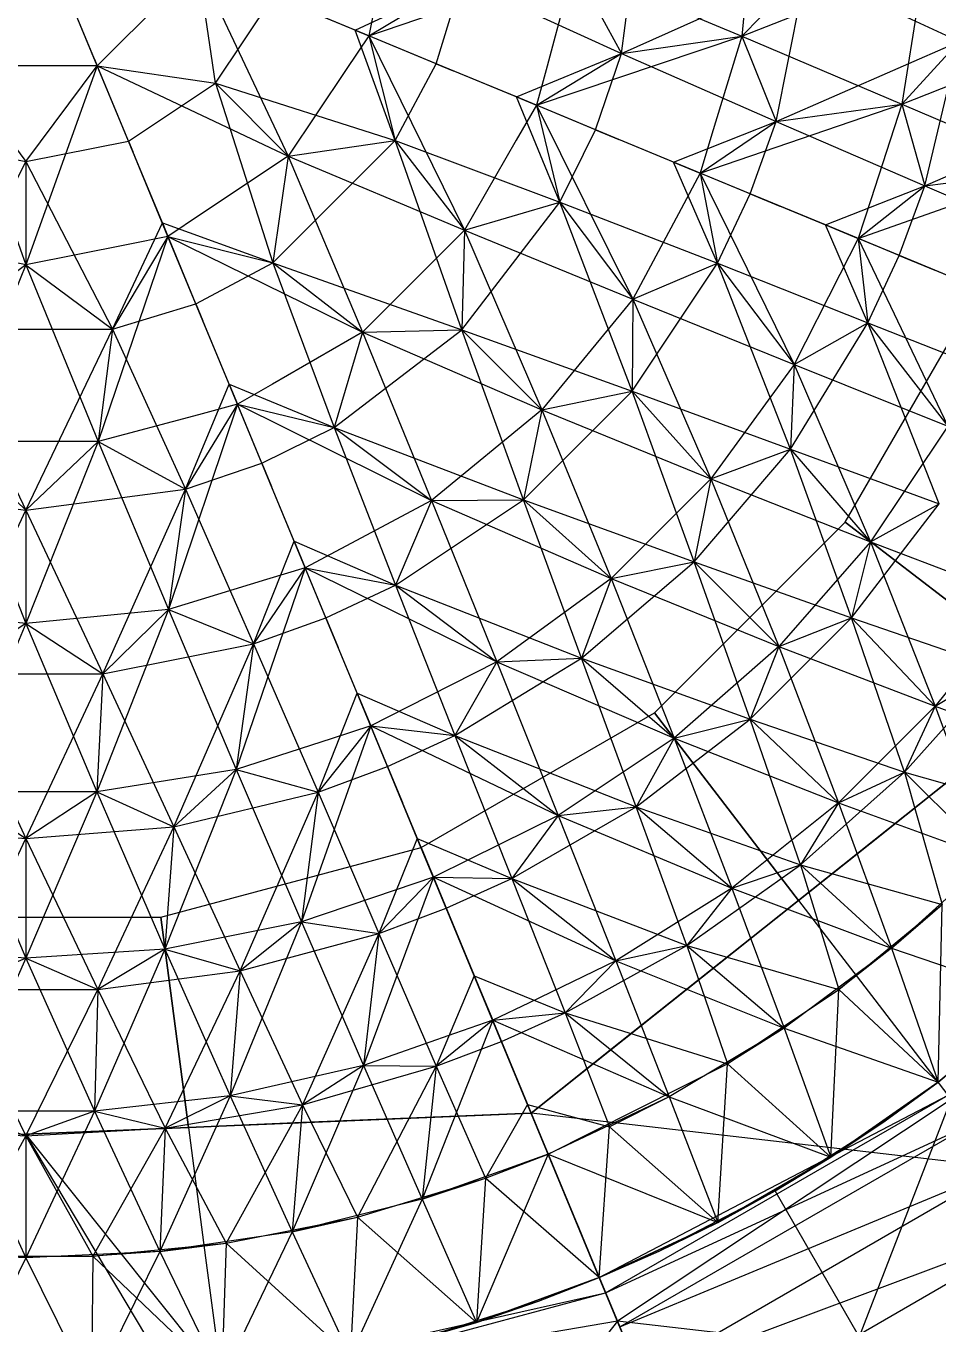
# Model space of a CAD drawing. Header units: millimetres. Extents: x -90 to 90, y -106 to 105.
# Drawn here: x 0 to 22.52, y -35.33 to -3.26 of the extents above; entities that cross this region are included whole.
import ezdxf

# ---------------------------------------------------------------- set-up
doc = ezdxf.new("R2010")
doc.units = ezdxf.units.MM
doc.header["$MEASUREMENT"] = 0
for name, color, linetype, true_color in [('1-CHJ_FG-O180x6', 116, 'Continuous', 0x008040), ('1-CHJ_XG1-O245x8', 241, 'Continuous', 0xff969c), ('1-QD_FG1-O114x6', 154, 'Continuous', 0x155aa6), ('1-QD_FG2-O140x6', 140, 'Continuous', 0x00b5ff), ('1-QD_FG3-O168x6', 254, 'Continuous', 0xbfbfff), ('1-QD_XG1-O168x6', 30, 'Continuous', 0xff7f00), ('1-QD_XG2-O180x8', 86, 'Continuous', 0x146d00), ('1-QD_XG3-O203x8', 12, 'Continuous', 0xbf0000), ('1-TC_ZL-B500x300x12x16', 31, 'Continuous', 0xffc28c), ('1-TG_CL-O457x12', 5, 'Continuous', 0x0000ff), ('1-TG_FG-O219x10', 140, 'Continuous', 0x00bcff), ('1-TG_HL-O299x8', 9, 'Continuous', 0xc4c4c4), ('1-TG_XG-O299x8', 12, 'Continuous', 0xb80000), ('1-TG_ZC1-O299x8', 140, 'Continuous', 0x00b2ff), ('1-TG_ZC2-O457x10', 84, 'Continuous', 0x25a025), ('1-YGZ-O1100x50', 1, 'Continuous', 0xff0000), ('1-YGZ-O1200x30', 9, 'Continuous', 0xbfbfbf), ('1-YGZ-O600x20', 6, 'Continuous', 0xff00ff)]:
    doc.layers.add(name, color=color, linetype=linetype, true_color=true_color)

msp = doc.modelspace()

# ---------------------------------------------------------------- linework, layer by layer
at = {"layer": '1-CHJ_FG-O180x6'}
for p, q in [((21.222, -30.309, 23), (22.524, -29.354, 20)), ((19.88, -31.205, 20), (21.222, -30.309, 23)), ((18.5, -32.043, 23), (19.88, -31.205, 20)), ((17.085, -32.819, 20), (18.5, -32.043, 23)), ((15.637, -33.533, 23), (17.085, -32.819, 20)), ((14.159, -34.184, 20), (15.637, -33.533, 23)), ((12.655, -34.769, 23), (14.159, -34.184, 20)), ((11.126, -35.288, 20), (12.655, -34.769, 23)), ((9.576, -35.739, 23), (11.126, -35.288, 20))]:
    msp.add_line(p, q, dxfattribs=at)
at = {"layer": '1-CHJ_XG1-O245x8'}
for p, q in [((19.88, -31.205, 20), (22.524, -29.354, 20)), ((21.222, -30.309, 23), (22.524, -29.354, 23)), ((18.5, -32.043, 23), (21.222, -30.309, 23)), ((17.085, -32.819, 20), (19.88, -31.205, 20)), ((15.637, -33.533, 23), (18.5, -32.043, 23)), ((14.159, -34.184, 20), (17.085, -32.819, 20)), ((14.159, -34.184, 23), (15.637, -33.533, 23)), ((11.126, -35.288, 20), (14.159, -34.184, 20)), ((12.655, -34.769, 23), (14.159, -34.184, 23)), ((9.576, -35.739, 23), (12.655, -34.769, 23)), ((8.008, -36.123, 20), (11.126, -35.288, 20))]:
    msp.add_line(p, q, dxfattribs=at)
at = {"layer": '1-QD_FG1-O114x6'}
for p, q in [((4.678, -4.678, 28.549), (4.249, -1.76, 30.791)), ((13.531, -1.781, 29.132), (14.708, -3.941, 26.563)), ((17.676, -3.516, 27.694), (19.269, -1.898, 24.993)), ((8.464, -3.506, 30.167), (10.756, -2.139, 27.751)), ((8.464, -3.506, 30.167), (9.118, -6.093, 27.751)), ((14.708, -3.941, 26.563), (17.676, -3.516, 27.694)), ((17.676, -3.516, 27.694), (18.528, -5.62, 24.993)), ((21.633, -5.194, 25.867), (23.05, -3.651, 23.055)), ((12.609, -5.223, 29.132), (14.708, -3.941, 26.563)), ((-1.76, -4.249, 30.791), (0, -6.616, 28.549)), ((0, -6.616, 28.549), (1.76, -4.249, 30.791)), ((1.76, -4.249, 30.791), (4.678, -4.678, 28.549)), ((4.678, -4.678, 28.549), (6.478, -6.478, 30.167)), ((12.609, -5.223, 29.132), (13.187, -7.613, 26.563)), ((18.528, -5.62, 24.993), (21.633, -5.194, 25.867)), ((21.633, -5.194, 25.867), (22.195, -7.212, 23.055)), ((16.65, -6.897, 27.694), (18.528, -5.62, 24.993)), ((6.478, -6.478, 30.167), (9.118, -6.093, 27.751)), ((9.118, -6.093, 27.751), (10.827, -8.308, 29.132)), ((0, -6.616, 28.549), (0, -9.161, 30.167)), ((6.478, -6.478, 30.167), (6.093, -9.118, 27.751)), ((16.65, -6.897, 27.694), (17.076, -9.127, 24.993)), ((22.195, -7.212, 23.055), (25.395, -6.805, 23.664)), ((20.554, -8.514, 25.867), (22.195, -7.212, 23.055)), ((10.827, -8.308, 29.132), (13.187, -7.613, 26.563)), ((13.187, -7.613, 26.563), (14.985, -10.012, 27.694)), ((10.827, -8.308, 29.132), (10.767, -10.767, 26.563)), ((3.506, -8.464, 30.167), (2.139, -10.756, 27.751)), ((3.506, -8.464, 30.167), (6.093, -9.118, 27.751)), ((20.554, -8.514, 25.867), (20.794, -10.595, 23.055)), ((0, -9.161, 30.167), (-2.139, -10.756, 27.751)), ((0, -9.161, 30.167), (2.139, -10.756, 27.751)), ((6.093, -9.118, 27.751), (8.308, -10.827, 29.132)), ((14.985, -10.012, 27.694), (17.076, -9.127, 24.993)), ((17.076, -9.127, 24.993), (18.969, -11.625, 25.867)), ((14.985, -10.012, 27.694), (14.967, -12.283, 24.993)), ((2.139, -10.756, 27.751), (1.781, -13.531, 29.132)), ((8.308, -10.827, 29.132), (7.613, -13.187, 26.563)), ((8.308, -10.827, 29.132), (10.767, -10.767, 26.563)), ((10.767, -10.767, 26.563), (12.743, -12.743, 27.694)), ((18.969, -11.625, 25.867), (20.794, -10.595, 23.055)), ((20.794, -10.595, 23.055), (22.769, -13.146, 23.664)), ((18.969, -11.625, 25.867), (18.881, -13.718, 23.055)), ((12.743, -12.743, 27.694), (14.967, -12.283, 24.993)), ((14.967, -12.283, 24.993), (16.917, -14.449, 25.867)), ((5.223, -12.609, 29.132), (3.941, -14.708, 26.563)), ((5.223, -12.609, 29.132), (7.613, -13.187, 26.563)), ((12.743, -12.743, 27.694), (12.283, -14.967, 24.993)), ((7.613, -13.187, 26.563), (10.012, -14.985, 27.694)), ((-1.781, -13.531, 29.132), (0, -15.227, 26.563)), ((1.781, -13.531, 29.132), (0, -15.227, 26.563)), ((1.781, -13.531, 29.132), (3.941, -14.708, 26.563)), ((16.917, -14.449, 25.867), (18.881, -13.718, 23.055)), ((18.881, -13.718, 23.055), (20.858, -16.005, 23.664)), ((3.941, -14.708, 26.563), (3.516, -17.676, 27.694)), ((16.917, -14.449, 25.867), (16.502, -16.502, 23.055)), ((10.012, -14.985, 27.694), (9.127, -17.076, 24.993)), ((10.012, -14.985, 27.694), (12.283, -14.967, 24.993)), ((12.283, -14.967, 24.993), (14.449, -16.917, 25.867)), ((20.858, -16.005, 23.664), (22.551, -15.068, 20.765)), ((0, -15.227, 26.563), (0, -18.022, 27.694)), ((20.858, -16.005, 23.664), (20.391, -17.883, 20.765)), ((6.897, -16.65, 27.694), (5.62, -18.528, 24.993)), ((6.897, -16.65, 27.694), (9.127, -17.076, 24.993)), ((14.449, -16.917, 25.867), (16.502, -16.502, 23.055)), ((16.502, -16.502, 23.055), (18.591, -18.591, 23.664)), ((14.449, -16.917, 25.867), (13.718, -18.881, 23.055)), ((9.127, -17.076, 24.993), (11.625, -18.969, 25.867)), ((3.516, -17.676, 27.694), (1.898, -19.269, 24.993)), ((3.516, -17.676, 27.694), (5.62, -18.528, 24.993)), ((18.591, -18.591, 23.664), (20.391, -17.883, 20.765)), ((0, -18.022, 27.694), (-1.898, -19.269, 24.993)), ((0, -18.022, 27.694), (1.898, -19.269, 24.993)), ((5.62, -18.528, 24.993), (5.194, -21.633, 25.867)), ((18.591, -18.591, 23.664), (17.883, -20.391, 20.765)), ((11.625, -18.969, 25.867), (13.718, -18.881, 23.055)), ((13.718, -18.881, 23.055), (16.005, -20.858, 23.664)), ((11.625, -18.969, 25.867), (10.595, -20.794, 23.055)), ((1.898, -19.269, 24.993), (1.746, -22.179, 25.867)), ((16.005, -20.858, 23.664), (17.883, -20.391, 20.765)), ((8.514, -20.554, 25.867), (7.212, -22.195, 23.055)), ((8.514, -20.554, 25.867), (10.595, -20.794, 23.055)), ((10.595, -20.794, 23.055), (13.146, -22.769, 23.664)), ((16.005, -20.858, 23.664), (15.068, -22.551, 20.765)), ((5.194, -21.633, 25.867), (3.651, -23.05, 23.055)), ((5.194, -21.633, 25.867), (7.212, -22.195, 23.055)), ((-1.746, -22.179, 25.867), (0, -23.338, 23.055)), ((1.746, -22.179, 25.867), (0, -23.338, 23.055)), ((1.746, -22.179, 25.867), (3.651, -23.05, 23.055)), ((7.212, -22.195, 23.055), (6.805, -25.395, 23.664)), ((13.146, -22.769, 23.664), (15.068, -22.551, 20.765)), ((3.651, -23.05, 23.055), (3.432, -26.066, 23.664)), ((13.146, -22.769, 23.664), (11.996, -24.325, 20.765)), ((0, -23.338, 23.055), (0, -26.291, 23.664)), ((10.061, -24.29, 23.664), (8.718, -25.682, 20.765)), ((10.061, -24.29, 23.664), (11.996, -24.325, 20.765)), ((6.805, -25.395, 23.664), (5.291, -26.601, 20.765)), ((6.805, -25.395, 23.664), (8.718, -25.682, 20.765)), ((0, -26.291, 23.664), (-1.774, -27.064, 20.765)), ((0, -26.291, 23.664), (1.774, -27.064, 20.765)), ((3.432, -26.066, 23.664), (1.774, -27.064, 20.765)), ((3.432, -26.066, 23.664), (5.291, -26.601, 20.765))]:
    msp.add_line(p, q, dxfattribs=at)
at = {"layer": '1-QD_FG2-O140x6'}
for p, q in [((20.391, -17.883, 20.765), (22.457, -20.069, 21.104)), ((22.457, -20.069, 21.104), (23.989, -19.13, 18.142)), ((22.457, -20.069, 21.104), (21.696, -21.696, 18.142)), ((17.883, -20.391, 20.765), (20.069, -22.457, 21.104)), ((20.069, -22.457, 21.104), (21.696, -21.696, 18.142)), ((21.696, -21.696, 18.142), (23.828, -23.828, 18.208)), ((15.068, -22.551, 20.765), (17.429, -24.563, 21.104)), ((20.069, -22.457, 21.104), (19.13, -23.989, 18.142)), ((17.429, -24.563, 21.104), (19.13, -23.989, 18.142)), ((19.13, -23.989, 18.142), (21.378, -26.049, 18.208)), ((11.996, -24.325, 20.765), (14.569, -26.36, 21.104)), ((17.429, -24.563, 21.104), (16.324, -25.98, 18.142)), ((21.378, -26.049, 18.208), (22.63, -24.968, 15)), ((22.524, -29.354, 15), (22.63, -24.968, 15)), ((8.718, -25.682, 20.765), (8.338, -28.941, 21.104)), ((14.569, -26.36, 21.104), (16.324, -25.98, 18.142)), ((16.324, -25.98, 18.142), (18.721, -28.019, 18.208)), ((21.378, -26.049, 18.208), (20.074, -27.066, 15)), ((5.291, -26.601, 20.765), (5.045, -29.693, 21.104)), ((14.569, -26.36, 21.104), (13.313, -27.644, 18.142)), ((1.774, -27.064, 20.765), (1.689, -30.071, 21.104)), ((19.88, -31.205, 15), (20.074, -27.066, 15)), ((20.074, -27.066, 15), (22.524, -29.354, 15)), ((11.526, -27.826, 21.104), (10.134, -28.961, 18.142)), ((11.526, -27.826, 21.104), (13.313, -27.644, 18.142)), ((13.313, -27.644, 18.142), (15.885, -29.719, 18.208)), ((18.721, -28.019, 18.208), (17.324, -28.903, 15)), ((8.338, -28.941, 21.104), (6.828, -29.913, 18.142)), ((8.338, -28.941, 21.104), (10.134, -28.961, 18.142)), ((10.134, -28.961, 18.142), (9.782, -32.247, 18.208)), ((17.085, -32.819, 15), (17.324, -28.903, 15)), ((17.324, -28.903, 15), (19.88, -31.205, 15)), ((5.045, -29.693, 21.104), (3.435, -30.49, 18.142)), ((5.045, -29.693, 21.104), (6.828, -29.913, 18.142)), ((15.885, -29.719, 18.208), (14.408, -30.462, 15)), ((-1.689, -30.071, 21.104), (0, -30.683, 18.142)), ((1.689, -30.071, 21.104), (0, -30.683, 18.142)), ((1.689, -30.071, 21.104), (3.435, -30.49, 18.142)), ((6.828, -29.913, 18.142), (6.574, -33.05, 18.208)), ((14.159, -34.184, 15), (14.408, -30.462, 15)), ((14.408, -30.462, 15), (17.085, -32.819, 15)), ((0, -30.683, 18.142), (0, -33.698, 18.208)), ((3.435, -30.49, 18.142), (3.303, -33.535, 18.208)), ((9.782, -32.247, 18.208), (11.352, -31.728, 15)), ((11.352, -31.728, 15), (11.126, -35.288, 15)), ((14.159, -34.184, 15), (11.352, -31.728, 15)), ((6.574, -33.05, 18.208), (8.188, -32.688, 15)), ((8.188, -32.688, 15), (8.008, -36.123, 15)), ((11.126, -35.288, 15), (8.188, -32.688, 15)), ((3.303, -33.535, 18.208), (4.944, -33.333, 15)), ((4.944, -33.333, 15), (4.829, -36.683, 15)), ((8.008, -36.123, 15), (4.944, -33.333, 15)), ((1.653, -33.657, 15), (1.614, -36.965, 15)), ((3.303, -33.535, 18.208), (1.653, -33.657, 15)), ((4.829, -36.683, 15), (1.653, -33.657, 15))]:
    msp.add_line(p, q, dxfattribs=at)
at = {"layer": '1-QD_FG3-O168x6'}
for p, q in [((1.76, -4.249, 30.791), (0.846, -2.043, 28.95)), ((8.464, -3.506, 30.167), (6.113, -2.532, 28.549)), ((8.131, -3.368, 28.2), (8.464, -3.506, 30.167)), ((10.547, -4.369, 29.7), (8.131, -3.368, 28.2)), ((1.691, -4.082, 28.799), (1.76, -4.249, 30.791)), ((2.636, -6.363, 30.531), (1.691, -4.082, 28.799)), ((10.132, -4.197, 27.751), (10.547, -4.369, 29.7)), ((12.609, -5.223, 29.132), (10.132, -4.197, 27.751)), ((12.112, -5.017, 27.205), (12.609, -5.223, 29.132)), ((14.644, -6.066, 28.463), (12.112, -5.017, 27.205)), ((14.068, -5.827, 26.563), (14.644, -6.066, 28.463)), ((16.65, -6.897, 27.694), (14.068, -5.827, 26.563)), ((2.532, -6.113, 28.549), (2.636, -6.363, 30.531)), ((3.506, -8.464, 30.167), (2.532, -6.113, 28.549)), ((15.994, -6.625, 25.825), (16.65, -6.897, 27.694)), ((18.621, -7.713, 26.829), (15.994, -6.625, 25.825)), ((17.888, -7.409, 24.993), (18.621, -7.713, 26.829)), ((20.554, -8.514, 25.867), (17.888, -7.409, 24.993)), ((3.368, -8.131, 28.2), (3.506, -8.464, 30.167)), ((4.369, -10.547, 29.7), (3.368, -8.131, 28.2)), ((19.745, -8.179, 24.069), (20.554, -8.514, 25.867)), ((22.445, -9.297, 24.811), (19.745, -8.179, 24.069)), ((21.561, -8.931, 23.055), (22.445, -9.297, 24.811)), ((24.29, -10.061, 23.664), (21.561, -8.931, 23.055)), ((4.197, -10.132, 27.751), (4.369, -10.547, 29.7)), ((5.223, -12.609, 29.132), (4.197, -10.132, 27.751)), ((5.017, -12.112, 27.205), (5.223, -12.609, 29.132)), ((6.066, -14.644, 28.463), (5.017, -12.112, 27.205)), ((5.827, -14.068, 26.563), (6.066, -14.644, 28.463)), ((6.897, -16.65, 27.694), (5.827, -14.068, 26.563)), ((6.625, -15.994, 25.825), (6.897, -16.65, 27.694)), ((7.713, -18.621, 26.829), (6.625, -15.994, 25.825)), ((7.409, -17.888, 24.993), (7.713, -18.621, 26.829)), ((8.514, -20.554, 25.867), (7.409, -17.888, 24.993)), ((8.179, -19.745, 24.069), (8.514, -20.554, 25.867)), ((9.297, -22.445, 24.811), (8.179, -19.745, 24.069)), ((8.931, -21.561, 23.055), (9.297, -22.445, 24.811)), ((10.061, -24.29, 23.664), (8.931, -21.561, 23.055)), ((9.665, -23.333, 21.953), (10.061, -24.29, 23.664)), ((10.805, -26.084, 22.428), (9.665, -23.333, 21.953)), ((10.379, -25.057, 20.765), (10.805, -26.084, 22.428)), ((11.526, -27.826, 21.104), (10.379, -25.057, 20.765)), ((11.072, -26.73, 19.494), (11.526, -27.826, 21.104)), ((12.223, -29.509, 19.697), (11.072, -26.73, 19.494)), ((22.524, -29.354, 15), (24.997, -27.279, 12)), ((11.742, -28.347, 18.142), (12.223, -29.509, 19.697)), ((12.896, -31.133, 18.208), (11.742, -28.347, 18.142)), ((19.88, -31.205, 15), (22.524, -29.354, 12)), ((12.388, -29.906, 16.712), (12.896, -31.133, 18.208)), ((13.541, -32.692, 16.642), (12.388, -29.906, 16.712)), ((12.896, -31.133, 15), (13.541, -32.692, 16.642)), ((14.159, -34.184, 15), (12.896, -31.133, 15)), ((17.085, -32.819, 15), (19.88, -31.205, 12)), ((19.88, -31.205, 12), (19.88, -31.205, 15)), ((13.602, -32.837, 13.63), (14.159, -34.184, 15)), ((14.159, -34.184, 15), (17.085, -32.819, 12)), ((17.085, -32.819, 12), (17.085, -32.819, 15)), ((11.126, -35.288, 15), (14.159, -34.184, 12)), ((8.008, -36.123, 15), (11.126, -35.288, 12)), ((11.126, -35.288, 12), (11.126, -35.288, 15))]:
    msp.add_line(p, q, dxfattribs=at)
at = {"layer": '1-QD_XG1-O168x6'}
for p, q in [((14.708, -3.941, 26.563), (15.227, 0, 26.563)), ((18.022, 0, 27.694), (17.676, -3.516, 27.694)), ((4.249, -1.76, 30.791), (1.76, -4.249, 30.791)), ((4.249, -1.76, 30.791), (6.478, -6.478, 30.167)), ((8.464, -3.506, 30.167), (13.531, -1.781, 29.132)), ((13.531, -1.781, 29.132), (12.868, -4.257, 29.132)), ((13.531, -1.781, 29.132), (17.676, -3.516, 27.694)), ((14.708, -3.941, 26.563), (19.269, -1.898, 24.993)), ((17.676, -3.516, 27.694), (22.179, -1.746, 25.867)), ((18.528, -5.62, 24.993), (19.269, -1.898, 24.993)), ((23.05, -3.651, 23.055), (19.269, -1.898, 24.993)), ((22.179, -1.746, 25.867), (21.633, -5.194, 25.867)), ((8.131, -3.368, 28.2), (10.756, -2.139, 27.751)), ((10.132, -4.197, 27.751), (10.756, -2.139, 27.751)), ((10.756, -2.139, 27.751), (14.708, -3.941, 26.563)), ((4.678, -4.678, 28.549), (6.113, -2.532, 28.549)), ((8.659, -2.525, 30.167), (8.464, -3.506, 30.167)), ((8.464, -3.506, 30.167), (7.908, -4.337, 30.167)), ((9.118, -6.093, 27.751), (8.131, -3.368, 28.2)), ((8.464, -3.506, 30.167), (10.827, -8.308, 29.132)), ((12.609, -5.223, 29.132), (17.676, -3.516, 27.694)), ((17.676, -3.516, 27.694), (16.94, -5.94, 27.694)), ((17.676, -3.516, 27.694), (21.633, -5.194, 25.867)), ((21.633, -5.194, 25.867), (26.066, -3.432, 23.664)), ((18.528, -5.62, 24.993), (23.05, -3.651, 23.055)), ((22.195, -7.212, 23.055), (23.05, -3.651, 23.055)), ((12.112, -5.017, 27.205), (14.708, -3.941, 26.563)), ((14.068, -5.827, 26.563), (14.708, -3.941, 26.563)), ((14.708, -3.941, 26.563), (18.528, -5.62, 24.993)), ((1.76, -4.249, 30.791), (-1.76, -4.249, 30.791)), ((-1.76, -4.249, 30.791), (0, -9.161, 30.167)), ((1.76, -4.249, 30.791), (0, -9.161, 30.167)), ((1.76, -4.249, 30.791), (6.478, -6.478, 30.167)), ((7.908, -4.337, 30.167), (6.478, -6.478, 30.167)), ((9.118, -6.093, 27.751), (10.132, -4.197, 27.751)), ((12.868, -4.257, 29.132), (12.609, -5.223, 29.132)), ((2.532, -6.113, 28.549), (4.678, -4.678, 28.549)), ((4.678, -4.678, 28.549), (9.118, -6.093, 27.751)), ((4.678, -4.678, 28.549), (6.093, -9.118, 27.751)), ((13.187, -7.613, 26.563), (12.112, -5.017, 27.205)), ((12.609, -5.223, 29.132), (12.109, -6.089, 29.132)), ((12.609, -5.223, 29.132), (14.985, -10.012, 27.694)), ((16.65, -6.897, 27.694), (21.633, -5.194, 25.867)), ((21.633, -5.194, 25.867), (20.863, -7.563, 25.867)), ((21.633, -5.194, 25.867), (25.395, -6.805, 23.664)), ((22.195, -7.212, 23.055), (26.601, -5.291, 20.765)), ((15.994, -6.625, 25.825), (18.528, -5.62, 24.993)), ((17.888, -7.409, 24.993), (18.528, -5.62, 24.993)), ((18.528, -5.62, 24.993), (22.195, -7.212, 23.055)), ((12.109, -6.089, 29.132), (10.827, -8.308, 29.132)), ((13.187, -7.613, 26.563), (14.068, -5.827, 26.563)), ((16.94, -5.94, 27.694), (16.65, -6.897, 27.694)), ((-2.532, -6.113, 28.549), (0, -6.616, 28.549)), ((0, -6.616, 28.549), (2.532, -6.113, 28.549)), ((6.093, -9.118, 27.751), (9.118, -6.093, 27.751)), ((9.118, -6.093, 27.751), (13.187, -7.613, 26.563)), ((10.767, -10.767, 26.563), (9.118, -6.093, 27.751)), ((0, -6.616, 28.549), (-2.139, -10.756, 27.751)), ((0, -6.616, 28.549), (2.139, -10.756, 27.751)), ((6.478, -6.478, 30.167), (4.337, -7.908, 30.167)), ((6.478, -6.478, 30.167), (10.827, -8.308, 29.132)), ((6.478, -6.478, 30.167), (8.308, -10.827, 29.132)), ((17.076, -9.127, 24.993), (15.994, -6.625, 25.825)), ((16.65, -6.897, 27.694), (16.179, -7.779, 27.694)), ((16.65, -6.897, 27.694), (18.969, -11.625, 25.867)), ((20.554, -8.514, 25.867), (25.395, -6.805, 23.664)), ((19.745, -8.179, 24.069), (22.195, -7.212, 23.055)), ((21.561, -8.931, 23.055), (22.195, -7.212, 23.055)), ((22.195, -7.212, 23.055), (25.682, -8.718, 20.765)), ((10.767, -10.767, 26.563), (13.187, -7.613, 26.563)), ((13.187, -7.613, 26.563), (17.076, -9.127, 24.993)), ((14.967, -12.283, 24.993), (13.187, -7.613, 26.563)), ((17.076, -9.127, 24.993), (17.888, -7.409, 24.993)), ((20.863, -7.563, 25.867), (20.554, -8.514, 25.867)), ((4.337, -7.908, 30.167), (3.506, -8.464, 30.167)), ((16.179, -7.779, 27.694), (14.985, -10.012, 27.694)), ((2.139, -10.756, 27.751), (3.368, -8.131, 28.2)), ((3.368, -8.131, 28.2), (6.093, -9.118, 27.751)), ((10.827, -8.308, 29.132), (8.308, -10.827, 29.132)), ((10.827, -8.308, 29.132), (14.985, -10.012, 27.694)), ((10.827, -8.308, 29.132), (12.743, -12.743, 27.694)), ((20.794, -10.595, 23.055), (19.745, -8.179, 24.069)), ((3.506, -8.464, 30.167), (1.781, -13.531, 29.132)), ((3.506, -8.464, 30.167), (2.525, -8.659, 30.167)), ((3.506, -8.464, 30.167), (8.308, -10.827, 29.132)), ((20.554, -8.514, 25.867), (20.1, -9.405, 25.867)), ((20.554, -8.514, 25.867), (22.769, -13.146, 23.664)), ((0, -9.161, 30.167), (-2.525, -8.659, 30.167)), ((2.525, -8.659, 30.167), (0, -9.161, 30.167)), ((20.794, -10.595, 23.055), (21.561, -8.931, 23.055)), ((0, -9.161, 30.167), (-1.781, -13.531, 29.132)), ((0, -9.161, 30.167), (1.781, -13.531, 29.132)), ((4.197, -10.132, 27.751), (6.093, -9.118, 27.751)), ((6.093, -9.118, 27.751), (10.767, -10.767, 26.563)), ((6.093, -9.118, 27.751), (7.613, -13.187, 26.563)), ((14.967, -12.283, 24.993), (17.076, -9.127, 24.993)), ((17.076, -9.127, 24.993), (20.794, -10.595, 23.055)), ((18.881, -13.718, 23.055), (17.076, -9.127, 24.993)), ((20.1, -9.405, 25.867), (18.969, -11.625, 25.867)), ((2.139, -10.756, 27.751), (4.197, -10.132, 27.751)), ((14.985, -10.012, 27.694), (12.743, -12.743, 27.694)), ((14.985, -10.012, 27.694), (18.969, -11.625, 25.867)), ((14.985, -10.012, 27.694), (16.917, -14.449, 25.867)), ((-2.139, -10.756, 27.751), (2.139, -10.756, 27.751)), ((-2.139, -10.756, 27.751), (0, -15.227, 26.563)), ((0, -15.227, 26.563), (2.139, -10.756, 27.751)), ((2.139, -10.756, 27.751), (3.941, -14.708, 26.563)), ((8.308, -10.827, 29.132), (6.089, -12.109, 29.132)), ((7.613, -13.187, 26.563), (10.767, -10.767, 26.563)), ((8.308, -10.827, 29.132), (12.743, -12.743, 27.694)), ((8.308, -10.827, 29.132), (10.012, -14.985, 27.694)), ((10.767, -10.767, 26.563), (14.967, -12.283, 24.993)), ((12.283, -14.967, 24.993), (10.767, -10.767, 26.563)), ((18.881, -13.718, 23.055), (20.794, -10.595, 23.055)), ((20.794, -10.595, 23.055), (24.325, -11.996, 20.765)), ((22.551, -15.068, 20.765), (20.794, -10.595, 23.055)), ((18.969, -11.625, 25.867), (16.917, -14.449, 25.867)), ((18.969, -11.625, 25.867), (22.769, -13.146, 23.664)), ((18.969, -11.625, 25.867), (20.858, -16.005, 23.664)), ((3.941, -14.708, 26.563), (5.017, -12.112, 27.205)), ((5.017, -12.112, 27.205), (7.613, -13.187, 26.563)), ((6.089, -12.109, 29.132), (5.223, -12.609, 29.132)), ((12.283, -14.967, 24.993), (14.967, -12.283, 24.993)), ((14.967, -12.283, 24.993), (18.881, -13.718, 23.055)), ((16.502, -16.502, 23.055), (14.967, -12.283, 24.993)), ((5.223, -12.609, 29.132), (3.516, -17.676, 27.694)), ((5.223, -12.609, 29.132), (4.257, -12.868, 29.132)), ((5.223, -12.609, 29.132), (10.012, -14.985, 27.694)), ((12.743, -12.743, 27.694), (10.012, -14.985, 27.694)), ((12.743, -12.743, 27.694), (16.917, -14.449, 25.867)), ((12.743, -12.743, 27.694), (14.449, -16.917, 25.867)), ((4.257, -12.868, 29.132), (1.781, -13.531, 29.132)), ((22.769, -13.146, 23.664), (20.858, -16.005, 23.664)), ((5.827, -14.068, 26.563), (7.613, -13.187, 26.563)), ((7.613, -13.187, 26.563), (12.283, -14.967, 24.993)), ((7.613, -13.187, 26.563), (9.127, -17.076, 24.993)), ((1.781, -13.531, 29.132), (-1.781, -13.531, 29.132)), ((-1.781, -13.531, 29.132), (0, -18.022, 27.694)), ((1.781, -13.531, 29.132), (0, -18.022, 27.694)), ((1.781, -13.531, 29.132), (3.516, -17.676, 27.694)), ((16.502, -16.502, 23.055), (18.881, -13.718, 23.055)), ((18.881, -13.718, 23.055), (22.551, -15.068, 20.765)), ((20.391, -17.883, 20.765), (18.881, -13.718, 23.055)), ((3.941, -14.708, 26.563), (5.827, -14.068, 26.563)), ((-3.941, -14.708, 26.563), (0, -15.227, 26.563)), ((0, -15.227, 26.563), (3.941, -14.708, 26.563)), ((1.898, -19.269, 24.993), (3.941, -14.708, 26.563)), ((3.941, -14.708, 26.563), (5.62, -18.528, 24.993)), ((16.917, -14.449, 25.867), (14.449, -16.917, 25.867)), ((16.917, -14.449, 25.867), (20.858, -16.005, 23.664)), ((16.917, -14.449, 25.867), (18.591, -18.591, 23.664)), ((10.012, -14.985, 27.694), (7.779, -16.179, 27.694)), ((9.127, -17.076, 24.993), (12.283, -14.967, 24.993)), ((10.012, -14.985, 27.694), (14.449, -16.917, 25.867)), ((10.012, -14.985, 27.694), (11.625, -18.969, 25.867)), ((12.283, -14.967, 24.993), (16.502, -16.502, 23.055)), ((13.718, -18.881, 23.055), (12.283, -14.967, 24.993)), ((-1.898, -19.269, 24.993), (0, -15.227, 26.563)), ((0, -15.227, 26.563), (1.898, -19.269, 24.993)), ((5.62, -18.528, 24.993), (6.625, -15.994, 25.825)), ((6.625, -15.994, 25.825), (9.127, -17.076, 24.993)), ((20.858, -16.005, 23.664), (18.591, -18.591, 23.664)), ((20.858, -16.005, 23.664), (24.563, -17.429, 21.104)), ((20.858, -16.005, 23.664), (22.457, -20.069, 21.104)), ((7.779, -16.179, 27.694), (6.897, -16.65, 27.694)), ((6.897, -16.65, 27.694), (5.194, -21.633, 25.867)), ((6.897, -16.65, 27.694), (5.94, -16.94, 27.694)), ((6.897, -16.65, 27.694), (11.625, -18.969, 25.867)), ((13.718, -18.881, 23.055), (16.502, -16.502, 23.055)), ((16.502, -16.502, 23.055), (20.391, -17.883, 20.765)), ((17.883, -20.391, 20.765), (16.502, -16.502, 23.055)), ((5.94, -16.94, 27.694), (3.516, -17.676, 27.694)), ((14.449, -16.917, 25.867), (11.625, -18.969, 25.867)), ((14.449, -16.917, 25.867), (18.591, -18.591, 23.664)), ((14.449, -16.917, 25.867), (16.005, -20.858, 23.664)), ((7.409, -17.888, 24.993), (9.127, -17.076, 24.993)), ((9.127, -17.076, 24.993), (13.718, -18.881, 23.055)), ((9.127, -17.076, 24.993), (10.595, -20.794, 23.055)), ((0, -18.022, 27.694), (-3.516, -17.676, 27.694)), ((3.516, -17.676, 27.694), (0, -18.022, 27.694)), ((3.516, -17.676, 27.694), (1.746, -22.179, 25.867)), ((3.516, -17.676, 27.694), (5.194, -21.633, 25.867)), ((5.62, -18.528, 24.993), (7.409, -17.888, 24.993)), ((0, -18.022, 27.694), (-1.746, -22.179, 25.867)), ((0, -18.022, 27.694), (1.746, -22.179, 25.867)), ((1.898, -19.269, 24.993), (5.62, -18.528, 24.993)), ((3.651, -23.05, 23.055), (5.62, -18.528, 24.993)), ((5.62, -18.528, 24.993), (7.212, -22.195, 23.055)), ((18.591, -18.591, 23.664), (16.005, -20.858, 23.664)), ((18.591, -18.591, 23.664), (22.457, -20.069, 21.104)), ((18.591, -18.591, 23.664), (20.069, -22.457, 21.104)), ((10.595, -20.794, 23.055), (13.718, -18.881, 23.055)), ((13.718, -18.881, 23.055), (17.883, -20.391, 20.765)), ((15.068, -22.551, 20.765), (13.718, -18.881, 23.055)), ((11.625, -18.969, 25.867), (9.405, -20.1, 25.867)), ((11.625, -18.969, 25.867), (16.005, -20.858, 23.664)), ((11.625, -18.969, 25.867), (13.146, -22.769, 23.664)), ((-1.898, -19.269, 24.993), (1.898, -19.269, 24.993)), ((-1.898, -19.269, 24.993), (0, -23.338, 23.055)), ((0, -23.338, 23.055), (1.898, -19.269, 24.993)), ((1.898, -19.269, 24.993), (3.651, -23.05, 23.055)), ((7.212, -22.195, 23.055), (8.179, -19.745, 24.069)), ((8.179, -19.745, 24.069), (10.595, -20.794, 23.055)), ((9.405, -20.1, 25.867), (8.514, -20.554, 25.867)), ((8.514, -20.554, 25.867), (6.805, -25.395, 23.664)), ((8.514, -20.554, 25.867), (7.563, -20.863, 25.867)), ((8.514, -20.554, 25.867), (13.146, -22.769, 23.664)), ((8.931, -21.561, 23.055), (10.595, -20.794, 23.055)), ((10.595, -20.794, 23.055), (15.068, -22.551, 20.765)), ((10.595, -20.794, 23.055), (11.996, -24.325, 20.765)), ((7.563, -20.863, 25.867), (5.194, -21.633, 25.867)), ((16.005, -20.858, 23.664), (13.146, -22.769, 23.664)), ((16.005, -20.858, 23.664), (20.069, -22.457, 21.104)), ((16.005, -20.858, 23.664), (17.429, -24.563, 21.104)), ((5.194, -21.633, 25.867), (1.746, -22.179, 25.867)), ((5.194, -21.633, 25.867), (3.432, -26.066, 23.664)), ((5.194, -21.633, 25.867), (6.805, -25.395, 23.664)), ((7.212, -22.195, 23.055), (8.931, -21.561, 23.055)), ((1.746, -22.179, 25.867), (-1.746, -22.179, 25.867)), ((-1.746, -22.179, 25.867), (0, -26.291, 23.664)), ((1.746, -22.179, 25.867), (0, -26.291, 23.664)), ((1.746, -22.179, 25.867), (3.432, -26.066, 23.664)), ((3.651, -23.05, 23.055), (7.212, -22.195, 23.055)), ((5.291, -26.601, 20.765), (7.212, -22.195, 23.055)), ((7.212, -22.195, 23.055), (8.718, -25.682, 20.765)), ((-3.651, -23.05, 23.055), (0, -23.338, 23.055)), ((0, -23.338, 23.055), (3.651, -23.05, 23.055)), ((1.774, -27.064, 20.765), (3.651, -23.05, 23.055)), ((3.651, -23.05, 23.055), (5.291, -26.601, 20.765)), ((13.146, -22.769, 23.664), (10.958, -23.848, 23.664)), ((13.146, -22.769, 23.664), (17.429, -24.563, 21.104)), ((13.146, -22.769, 23.664), (14.569, -26.36, 21.104)), ((-1.774, -27.064, 20.765), (0, -23.338, 23.055)), ((0, -23.338, 23.055), (1.774, -27.064, 20.765)), ((9.665, -23.333, 21.953), (8.718, -25.682, 20.765)), ((9.665, -23.333, 21.953), (11.996, -24.325, 20.765)), ((10.958, -23.848, 23.664), (10.061, -24.29, 23.664)), ((10.061, -24.29, 23.664), (8.338, -28.941, 21.104)), ((10.061, -24.29, 23.664), (9.114, -24.611, 23.664)), ((10.061, -24.29, 23.664), (14.569, -26.36, 21.104)), ((9.114, -24.611, 23.664), (6.805, -25.395, 23.664)), ((6.805, -25.395, 23.664), (3.432, -26.066, 23.664)), ((6.805, -25.395, 23.664), (5.045, -29.693, 21.104)), ((6.805, -25.395, 23.664), (8.338, -28.941, 21.104)), ((0, -26.291, 23.664), (-3.432, -26.066, 23.664)), ((0, -26.291, 23.664), (-1.689, -30.071, 21.104)), ((3.432, -26.066, 23.664), (0, -26.291, 23.664)), ((0, -26.291, 23.664), (1.689, -30.071, 21.104)), ((3.432, -26.066, 23.664), (1.689, -30.071, 21.104)), ((3.432, -26.066, 23.664), (5.045, -29.693, 21.104))]:
    msp.add_line(p, q, dxfattribs=at)
at = {"layer": '1-QD_XG2-O180x8'}
for p, q in [((20.391, -17.883, 20.765), (22.551, -15.068, 20.765)), ((24.563, -17.429, 21.104), (22.457, -20.069, 21.104)), ((17.883, -20.391, 20.765), (20.391, -17.883, 20.765)), ((21.696, -21.696, 18.142), (20.391, -17.883, 20.765)), ((20.391, -17.883, 20.765), (23.989, -19.13, 18.142)), ((21.696, -21.696, 18.142), (23.989, -19.13, 18.142)), ((22.457, -20.069, 21.104), (20.069, -22.457, 21.104)), ((22.457, -20.069, 21.104), (26.049, -21.378, 18.208)), ((22.457, -20.069, 21.104), (23.828, -23.828, 18.208)), ((15.068, -22.551, 20.765), (17.883, -20.391, 20.765)), ((19.13, -23.989, 18.142), (17.883, -20.391, 20.765)), ((17.883, -20.391, 20.765), (21.696, -21.696, 18.142)), ((19.13, -23.989, 18.142), (21.696, -21.696, 18.142)), ((21.696, -21.696, 18.142), (24.968, -22.63, 15)), ((21.696, -21.696, 18.142), (22.63, -24.968, 15)), ((11.996, -24.325, 20.765), (15.068, -22.551, 20.765)), ((15.068, -22.551, 20.765), (19.13, -23.989, 18.142)), ((16.324, -25.98, 18.142), (15.068, -22.551, 20.765)), ((20.069, -22.457, 21.104), (17.429, -24.563, 21.104)), ((20.069, -22.457, 21.104), (23.828, -23.828, 18.208)), ((20.069, -22.457, 21.104), (21.378, -26.049, 18.208)), ((16.324, -25.98, 18.142), (19.13, -23.989, 18.142)), ((19.13, -23.989, 18.142), (20.074, -27.066, 15)), ((19.13, -23.989, 18.142), (22.63, -24.968, 15)), ((23.828, -23.828, 18.208), (21.378, -26.049, 18.208)), ((10.379, -25.057, 20.765), (11.996, -24.325, 20.765)), ((11.996, -24.325, 20.765), (16.324, -25.98, 18.142)), ((11.996, -24.325, 20.765), (13.313, -27.644, 18.142)), ((17.429, -24.563, 21.104), (14.569, -26.36, 21.104)), ((17.429, -24.563, 21.104), (21.378, -26.049, 18.208)), ((17.429, -24.563, 21.104), (18.721, -28.019, 18.208)), ((20.074, -27.066, 15), (22.63, -24.968, 15)), ((22.524, -29.354, 12), (22.63, -24.968, 15)), ((8.718, -25.682, 20.765), (10.379, -25.057, 20.765)), ((5.291, -26.601, 20.765), (8.718, -25.682, 20.765)), ((8.718, -25.682, 20.765), (6.828, -29.913, 18.142)), ((8.718, -25.682, 20.765), (10.134, -28.961, 18.142)), ((13.313, -27.644, 18.142), (16.324, -25.98, 18.142)), ((16.324, -25.98, 18.142), (17.324, -28.903, 15)), ((16.324, -25.98, 18.142), (20.074, -27.066, 15)), ((21.378, -26.049, 18.208), (18.721, -28.019, 18.208)), ((1.774, -27.064, 20.765), (5.291, -26.601, 20.765)), ((3.435, -30.49, 18.142), (5.291, -26.601, 20.765)), ((5.291, -26.601, 20.765), (6.828, -29.913, 18.142)), ((14.569, -26.36, 21.104), (12.427, -27.392, 21.104)), ((14.569, -26.36, 21.104), (18.721, -28.019, 18.208)), ((14.569, -26.36, 21.104), (15.885, -29.719, 18.208)), ((11.072, -26.73, 19.494), (10.134, -28.961, 18.142)), ((11.072, -26.73, 19.494), (13.313, -27.644, 18.142)), ((-1.774, -27.064, 20.765), (1.774, -27.064, 20.765)), ((-1.774, -27.064, 20.765), (0, -30.683, 18.142)), ((0, -30.683, 18.142), (1.774, -27.064, 20.765)), ((1.774, -27.064, 20.765), (3.435, -30.49, 18.142)), ((17.324, -28.903, 15), (20.074, -27.066, 15)), ((19.88, -31.205, 12), (20.074, -27.066, 15)), ((20.074, -27.066, 15), (22.524, -29.354, 12)), ((12.427, -27.392, 21.104), (11.526, -27.826, 21.104)), ((24.997, -27.279, 15), (22.524, -29.354, 15)), ((11.526, -27.826, 21.104), (9.782, -32.247, 18.208)), ((11.526, -27.826, 21.104), (10.582, -28.156, 21.104)), ((11.526, -27.826, 21.104), (15.885, -29.719, 18.208)), ((11.742, -28.347, 18.142), (13.313, -27.644, 18.142)), ((13.313, -27.644, 18.142), (14.408, -30.462, 15)), ((13.313, -27.644, 18.142), (17.324, -28.903, 15)), ((10.582, -28.156, 21.104), (8.338, -28.941, 21.104)), ((18.721, -28.019, 18.208), (15.885, -29.719, 18.208)), ((10.134, -28.961, 18.142), (11.742, -28.347, 18.142)), ((8.338, -28.941, 21.104), (5.045, -29.693, 21.104)), ((8.338, -28.941, 21.104), (6.574, -33.05, 18.208)), ((6.828, -29.913, 18.142), (10.134, -28.961, 18.142)), ((10.134, -28.961, 18.142), (8.188, -32.688, 15)), ((8.338, -28.941, 21.104), (9.782, -32.247, 18.208)), ((10.134, -28.961, 18.142), (11.352, -31.728, 15)), ((12.896, -31.133, 15), (17.324, -28.903, 15)), ((17.085, -32.819, 12), (17.324, -28.903, 15)), ((17.324, -28.903, 15), (19.88, -31.205, 12)), ((22.524, -29.354, 15), (19.88, -31.205, 15)), ((5.045, -29.693, 21.104), (1.689, -30.071, 21.104)), ((5.045, -29.693, 21.104), (3.303, -33.535, 18.208)), ((5.045, -29.693, 21.104), (6.574, -33.05, 18.208)), ((15.885, -29.719, 18.208), (13.8, -30.705, 18.208)), ((1.689, -30.071, 21.104), (-1.689, -30.071, 21.104)), ((-1.689, -30.071, 21.104), (0, -33.698, 18.208)), ((1.689, -30.071, 21.104), (0, -33.698, 18.208)), ((1.689, -30.071, 21.104), (3.303, -33.535, 18.208)), ((3.435, -30.49, 18.142), (6.828, -29.913, 18.142)), ((6.828, -29.913, 18.142), (4.944, -33.333, 15)), ((6.828, -29.913, 18.142), (8.188, -32.688, 15)), ((12.388, -29.906, 16.712), (11.352, -31.728, 15)), ((12.388, -29.906, 16.712), (14.408, -30.462, 15)), ((14.159, -34.184, 12), (14.408, -30.462, 15)), ((14.408, -30.462, 15), (17.085, -32.819, 12)), ((-3.435, -30.49, 18.142), (0, -30.683, 18.142)), ((0, -30.683, 18.142), (-1.653, -33.657, 15)), ((0, -30.683, 18.142), (3.435, -30.49, 18.142)), ((0, -30.683, 18.142), (1.653, -33.657, 15)), ((3.435, -30.49, 18.142), (1.653, -33.657, 15)), ((3.435, -30.49, 18.142), (4.944, -33.333, 15)), ((13.8, -30.705, 18.208), (12.896, -31.133, 18.208)), ((11.352, -31.728, 15), (12.896, -31.133, 15)), ((12.896, -31.133, 18.208), (11.954, -31.469, 18.208)), ((19.88, -31.205, 15), (17.085, -32.819, 15)), ((8.188, -32.688, 15), (11.352, -31.728, 15)), ((11.954, -31.469, 18.208), (9.782, -32.247, 18.208)), ((11.352, -31.728, 15), (11.126, -35.288, 12)), ((14.159, -34.184, 12), (11.352, -31.728, 15)), ((9.782, -32.247, 18.208), (6.574, -33.05, 18.208)), ((4.944, -33.333, 15), (8.188, -32.688, 15)), ((8.188, -32.688, 15), (8.008, -36.123, 12)), ((11.126, -35.288, 12), (8.188, -32.688, 15)), ((17.085, -32.819, 15), (14.159, -34.184, 15)), ((1.653, -33.657, 15), (4.944, -33.333, 15)), ((6.574, -33.05, 18.208), (3.303, -33.535, 18.208)), ((4.944, -33.333, 15), (4.829, -36.683, 12)), ((8.008, -36.123, 12), (4.944, -33.333, 15)), ((0, -33.698, 18.208), (-3.303, -33.535, 18.208)), ((-1.653, -33.657, 15), (1.653, -33.657, 15)), ((3.303, -33.535, 18.208), (0, -33.698, 18.208)), ((1.653, -33.657, 15), (1.614, -36.965, 12)), ((4.829, -36.683, 12), (1.653, -33.657, 15)), ((14.159, -34.184, 15), (11.126, -35.288, 15)), ((11.126, -35.288, 15), (8.008, -36.123, 15))]:
    msp.add_line(p, q, dxfattribs=at)
at = {"layer": '1-QD_XG3-O203x8'}
for p, q in [((1.691, -4.082, 28.799), (0.846, -2.043, 28.95)), ((1.76, -4.249, 30.791), (0.881, -2.127, 30.948)), ((8.131, -3.368, 28.2), (6.113, -2.532, 28.549)), ((8.464, -3.506, 30.167), (6.363, -2.636, 30.531)), ((10.132, -4.197, 27.751), (8.131, -3.368, 28.2)), ((10.547, -4.369, 29.7), (8.464, -3.506, 30.167)), ((2.532, -6.113, 28.549), (1.691, -4.082, 28.799)), ((2.636, -6.363, 30.531), (1.76, -4.249, 30.791)), ((12.112, -5.017, 27.205), (10.132, -4.197, 27.751)), ((12.609, -5.223, 29.132), (10.547, -4.369, 29.7)), ((14.068, -5.827, 26.563), (12.112, -5.017, 27.205)), ((14.644, -6.066, 28.463), (12.609, -5.223, 29.132)), ((15.994, -6.625, 25.825), (14.068, -5.827, 26.563)), ((16.65, -6.897, 27.694), (14.644, -6.066, 28.463)), ((3.368, -8.131, 28.2), (2.532, -6.113, 28.549)), ((3.506, -8.464, 30.167), (2.636, -6.363, 30.531)), ((17.888, -7.409, 24.993), (15.994, -6.625, 25.825)), ((18.621, -7.713, 26.829), (16.65, -6.897, 27.694)), ((19.745, -8.179, 24.069), (17.888, -7.409, 24.993)), ((20.554, -8.514, 25.867), (18.621, -7.713, 26.829)), ((4.197, -10.132, 27.751), (3.368, -8.131, 28.2)), ((21.561, -8.931, 23.055), (19.745, -8.179, 24.069)), ((4.369, -10.547, 29.7), (3.506, -8.464, 30.167)), ((22.445, -9.297, 24.811), (20.554, -8.514, 25.867)), ((23.333, -9.665, 21.953), (21.561, -8.931, 23.055)), ((24.29, -10.061, 23.664), (22.445, -9.297, 24.811)), ((5.017, -12.112, 27.205), (4.197, -10.132, 27.751)), ((5.223, -12.609, 29.132), (4.369, -10.547, 29.7)), ((5.827, -14.068, 26.563), (5.017, -12.112, 27.205)), ((6.066, -14.644, 28.463), (5.223, -12.609, 29.132)), ((6.625, -15.994, 25.825), (5.827, -14.068, 26.563)), ((6.897, -16.65, 27.694), (6.066, -14.644, 28.463)), ((7.409, -17.888, 24.993), (6.625, -15.994, 25.825)), ((7.713, -18.621, 26.829), (6.897, -16.65, 27.694)), ((8.179, -19.745, 24.069), (7.409, -17.888, 24.993)), ((8.514, -20.554, 25.867), (7.713, -18.621, 26.829)), ((8.931, -21.561, 23.055), (8.179, -19.745, 24.069)), ((9.297, -22.445, 24.811), (8.514, -20.554, 25.867)), ((9.665, -23.333, 21.953), (8.931, -21.561, 23.055)), ((10.061, -24.29, 23.664), (9.297, -22.445, 24.811)), ((10.379, -25.057, 20.765), (9.665, -23.333, 21.953)), ((10.805, -26.084, 22.428), (10.061, -24.29, 23.664)), ((11.072, -26.73, 19.494), (10.379, -25.057, 20.765)), ((11.526, -27.826, 21.104), (10.805, -26.084, 22.428)), ((21.378, -26.049, 18.208), (24.997, -27.279, 15)), ((21.378, -26.049, 18.208), (22.524, -29.354, 15)), ((11.742, -28.347, 18.142), (11.072, -26.73, 19.494)), ((24.997, -27.279, 12), (22.524, -29.354, 12)), ((12.223, -29.509, 19.697), (11.526, -27.826, 21.104)), ((18.721, -28.019, 18.208), (22.524, -29.354, 15)), ((18.721, -28.019, 18.208), (19.88, -31.205, 15)), ((12.388, -29.906, 16.712), (11.742, -28.347, 18.142)), ((22.524, -29.354, 12), (19.88, -31.205, 12)), ((12.896, -31.133, 18.208), (12.223, -29.509, 19.697)), ((15.885, -29.719, 18.208), (19.88, -31.205, 15)), ((15.885, -29.719, 18.208), (17.085, -32.819, 15)), ((12.896, -31.133, 15), (12.388, -29.906, 16.712)), ((12.896, -31.133, 18.208), (11.126, -35.288, 15)), ((12.896, -31.133, 18.208), (17.085, -32.819, 15)), ((13.602, -32.837, 13.63), (12.896, -31.133, 15)), ((13.541, -32.692, 16.642), (12.896, -31.133, 18.208)), ((19.88, -31.205, 12), (17.085, -32.819, 12)), ((9.782, -32.247, 18.208), (8.008, -36.123, 15)), ((9.782, -32.247, 18.208), (11.126, -35.288, 15)), ((14.159, -34.184, 15), (13.541, -32.692, 16.642)), ((14.159, -34.184, 12), (13.602, -32.837, 13.63)), ((17.085, -32.819, 12), (14.159, -34.184, 12)), ((6.574, -33.05, 18.208), (4.829, -36.683, 15)), ((6.574, -33.05, 18.208), (8.008, -36.123, 15)), ((3.303, -33.535, 18.208), (1.614, -36.965, 15)), ((3.303, -33.535, 18.208), (4.829, -36.683, 15)), ((0, -33.698, 18.208), (-1.614, -36.965, 15)), ((0, -33.698, 18.208), (1.614, -36.965, 15)), ((14.159, -34.184, 12), (11.126, -35.288, 12)), ((11.126, -35.288, 12), (8.008, -36.123, 12))]:
    msp.add_line(p, q, dxfattribs=at)
at = {"layer": '1-TC_ZL-B500x300x12x16'}
for p, q in [((21.5, -37.239, 23), (18.5, -32.043, 23)), ((16.455, -39.726, 23), (14.159, -34.184, 23))]:
    msp.add_line(p, q, dxfattribs=at)
at = {"layer": '1-TG_CL-O457x12'}
for p, q in [((22.851, -29.78, 45.218), (14.606, -35.261, 45.218)), ((14.606, -35.261, 45.218), (4.86, -36.915, 45.218))]:
    msp.add_line(p, q, dxfattribs=at)
at = {"layer": '1-TG_FG-O219x10'}
for p, q in [((22.594, -22.068, 42.118), (20.837, -23.466, 45.218)), ((20.837, -23.466, 42.118), (19.079, -24.864, 45.218)), ((20.837, -23.466, 45.218), (20.837, -23.466, 42.118)), ((19.079, -24.864, 45.218), (16.878, -26.616, 42.118)), ((19.079, -24.864, 42.118), (20.965, -27.322, 45.218)), ((19.079, -24.864, 45.218), (19.079, -24.864, 42.118)), ((16.878, -26.616, 45.218), (14.677, -28.367, 42.118)), ((16.878, -26.616, 42.118), (16.878, -26.616, 45.218)), ((20.965, -27.322, 42.118), (22.851, -29.78, 45.218)), ((20.965, -27.322, 45.218), (20.965, -27.322, 42.118)), ((14.677, -28.367, 45.218), (12.475, -30.118, 42.118)), ((14.677, -28.367, 42.118), (14.677, -28.367, 45.218)), ((12.475, -30.118, 42.118), (9.654, -30.236, 45.218)), ((12.475, -30.118, 42.118), (13.541, -32.69, 45.218)), ((6.833, -30.354, 42.118), (4.012, -30.472, 45.218)), ((9.654, -30.236, 42.118), (6.833, -30.354, 45.218)), ((6.833, -30.354, 45.218), (6.833, -30.354, 42.118)), ((9.654, -30.236, 45.218), (9.654, -30.236, 42.118)), ((-4.012, -30.472, 45.218), (0, -30.64, 42.118)), ((4.012, -30.472, 45.218), (0, -30.64, 42.118)), ((4.012, -30.472, 42.118), (4.436, -33.694, 45.218)), ((4.012, -30.472, 45.218), (4.012, -30.472, 42.118)), ((13.541, -32.69, 42.118), (14.606, -35.261, 45.218)), ((13.541, -32.69, 45.218), (13.541, -32.69, 42.118)), ((4.436, -33.694, 42.118), (4.86, -36.915, 45.218)), ((4.436, -33.694, 45.218), (4.436, -33.694, 42.118)), ((14.606, -35.261, 42.118), (15.671, -37.832, 45.218)), ((14.606, -35.261, 45.218), (14.606, -35.261, 42.118))]:
    msp.add_line(p, q, dxfattribs=at)
at = {"layer": '1-TG_HL-O299x8'}
for p, q in [((14.315, -34.559, 27.092), (22.772, -29.677, 27.092)), ((14.664, -35.402, 31.103), (23.327, -30.401, 31.103)), ((15.178, -36.643, 34.991), (24.145, -31.466, 34.991)), ((15.866, -38.304, 38.69), (25.239, -32.892, 38.69)), ((4.883, -37.087, 27.092), (14.315, -34.559, 27.092))]:
    msp.add_line(p, q, dxfattribs=at)
at = {"layer": '1-TG_XG-O299x8'}
for p, q in [((20.231, -15.523, 45.218), (23.559, -9.758, 45.218)), ((15.523, -20.231, 45.218), (20.231, -15.523, 45.218)), ((20.231, -15.523, 45.218), (24.622, -18.893, 45.218)), ((24.622, -18.893, 42.118), (20.231, -15.523, 45.218)), ((9.758, -23.559, 45.218), (15.523, -20.231, 45.218)), ((15.523, -20.231, 45.218), (19.079, -24.864, 45.218)), ((19.079, -24.864, 42.118), (15.523, -20.231, 45.218)), ((20.837, -23.466, 42.118), (22.594, -22.068, 42.118)), ((20.837, -23.466, 45.218), (22.594, -22.068, 45.218)), ((3.328, -25.282, 45.218), (9.758, -23.559, 45.218)), ((9.758, -23.559, 45.218), (12.475, -30.118, 45.218)), ((12.475, -30.118, 42.118), (9.758, -23.559, 45.218)), ((19.079, -24.864, 42.118), (20.837, -23.466, 42.118)), ((19.079, -24.864, 45.218), (20.837, -23.466, 45.218)), ((16.878, -26.616, 42.118), (19.079, -24.864, 42.118)), ((16.878, -26.616, 45.218), (19.079, -24.864, 45.218)), ((19.079, -24.864, 42.118), (20.965, -27.322, 42.118)), ((19.079, -24.864, 45.218), (20.965, -27.322, 45.218)), ((-3.328, -25.282, 45.218), (3.328, -25.282, 45.218)), ((3.328, -25.282, 45.218), (4.012, -30.472, 45.218)), ((4.012, -30.472, 42.118), (3.328, -25.282, 45.218)), ((14.677, -28.367, 42.118), (16.878, -26.616, 42.118)), ((14.677, -28.367, 45.218), (16.878, -26.616, 45.218)), ((20.965, -27.322, 42.118), (22.851, -29.78, 42.118)), ((20.965, -27.322, 45.218), (22.851, -29.78, 45.218)), ((12.475, -30.118, 42.118), (14.677, -28.367, 42.118)), ((12.475, -30.118, 45.218), (14.677, -28.367, 45.218)), ((9.654, -30.236, 42.118), (12.475, -30.118, 42.118)), ((9.654, -30.236, 45.218), (12.475, -30.118, 45.218)), ((12.475, -30.118, 42.118), (13.541, -32.69, 42.118)), ((12.475, -30.118, 45.218), (13.541, -32.69, 45.218)), ((4.012, -30.472, 42.118), (6.833, -30.354, 42.118)), ((4.012, -30.472, 45.218), (6.833, -30.354, 45.218)), ((6.833, -30.354, 42.118), (9.654, -30.236, 42.118)), ((6.833, -30.354, 45.218), (9.654, -30.236, 45.218)), ((-4.012, -30.472, 45.218), (0, -30.64, 45.218)), ((-4.012, -30.472, 42.118), (0, -30.64, 42.118)), ((0, -30.64, 45.218), (4.012, -30.472, 45.218)), ((0, -30.64, 42.118), (4.012, -30.472, 42.118)), ((4.012, -30.472, 42.118), (4.436, -33.694, 42.118)), ((4.012, -30.472, 45.218), (4.436, -33.694, 45.218)), ((13.541, -32.69, 42.118), (14.606, -35.261, 42.118)), ((13.541, -32.69, 45.218), (14.606, -35.261, 45.218)), ((4.436, -33.694, 42.118), (4.86, -36.915, 42.118)), ((4.436, -33.694, 45.218), (4.86, -36.915, 45.218)), ((14.606, -35.261, 42.118), (15.671, -37.832, 42.118)), ((14.606, -35.261, 45.218), (15.671, -37.832, 45.218))]:
    msp.add_line(p, q, dxfattribs=at)
at = {"layer": '1-TG_ZC1-O299x8'}
for p, q in [((14.159, -34.184, 23), (22.772, -29.677, 27.092)), ((0, -30.64, 34.991), (12.475, -30.118, 34.991)), ((0, -30.64, 23), (12.475, -30.118, 23)), ((12.475, -30.118, 34.991), (15.178, -36.643, 34.991)), ((24.145, -31.466, 34.991), (12.475, -30.118, 34.991)), ((14.159, -34.184, 23), (12.475, -30.118, 23)), ((14.315, -34.559, 27.092), (23.327, -30.401, 31.103)), ((5.177, -39.323, 34.991), (0, -30.64, 34.991)), ((4.829, -36.683, 23), (0, -30.64, 23)), ((14.664, -35.402, 31.103), (24.145, -31.466, 34.991)), ((15.178, -36.643, 34.991), (25.239, -32.892, 38.69)), ((4.829, -36.683, 23), (14.315, -34.559, 27.092))]:
    msp.add_line(p, q, dxfattribs=at)
at = {"layer": '1-TG_ZC2-O457x10'}
for p, q in [((12.475, -30.118, 34.991), (24.351, -20.67, 34.991)), ((24.351, -20.67, 34.991), (12.475, -30.118, 42.118)), ((12.475, -30.118, 34.991), (24.351, -20.67, 42.118)), ((24.351, -20.67, 23), (12.475, -30.118, 34.991)), ((24.351, -20.67, 34.991), (12.475, -30.118, 23)), ((12.475, -30.118, 23), (24.351, -20.67, 23)), ((20.466, -35.938, 45.218), (22.851, -29.78, 45.218)), ((14.606, -35.261, 45.218), (11.027, -39.774, 45.218)), ((20.466, -35.938, 45.218), (14.606, -35.261, 45.218))]:
    msp.add_line(p, q, dxfattribs=at)
at = {"layer": '1-YGZ-O1100x50'}
for p, q in [((14.159, -34.184, 20), (14.159, -34.184, 23)), ((14.159, -34.184, 11.4), (14.159, -34.184, 20))]:
    msp.add_line(p, q, dxfattribs=at)
at = {"layer": '1-YGZ-O1200x30'}
for p, q in [((12.475, -30.118, 42.118), (12.475, -30.118, 45.218)), ((12.475, -30.118), (12.475, -30.118, 42.118)), ((0, -30.64, 42.118), (0, -30.64, 45.218)), ((0, -30.64), (0, -30.64, 42.118))]:
    msp.add_line(p, q, dxfattribs=at)
at = {"layer": '1-YGZ-O600x20'}
for p, q in [((14.159, -34.184, 23), (14.315, -34.559, 27.092)), ((14.315, -34.559, 27.092), (14.664, -35.402, 31.103))]:
    msp.add_line(p, q, dxfattribs=at)

doc.saveas('drawing.dxf')
